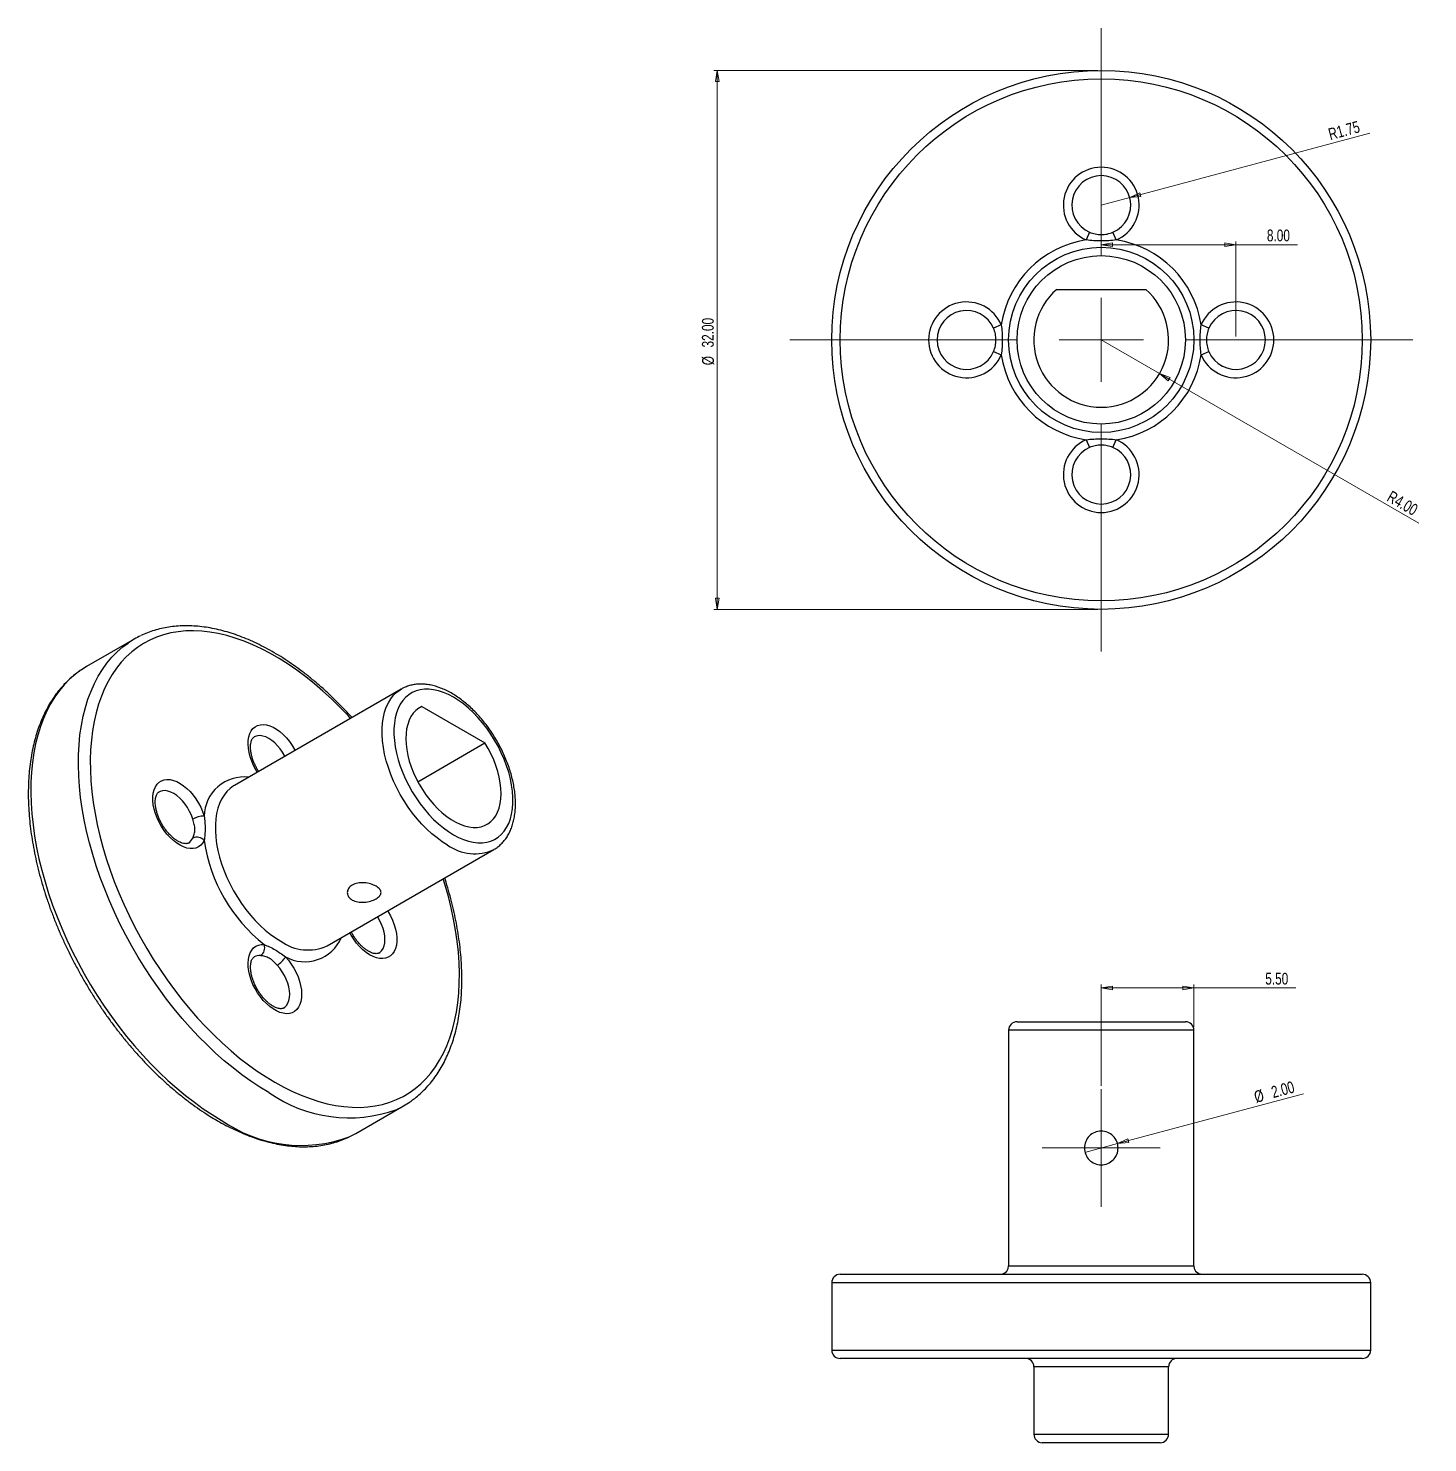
# Model space of a CAD drawing. Header units: millimetres. Extents: x 14 to 146, y 12 to 104.
# Drawn here: x 13.9 to 97.1, y 20.4 to 104.4 of the extents above; entities that cross this region are included whole.
import ezdxf

# ---------------------------------------------------------------- set-up
doc = ezdxf.new("R2010")
doc.units = ezdxf.units.MM
doc.header["$LTSCALE"] = 0.2
doc.styles.add('SLDTEXTSTYLE0', font='TXT', dxfattribs={"width": 0.75})
doc.dimstyles.new('SLDDIMSTYLE0', dxfattribs={"dimtxt": 0.7, "dimasz": 0.6604, "dimexe": 0, "dimexo": 0.0625, "dimgap": 0.175, "dimtad": 2, "dimrnd": 1e-09, "dimzin": 4, "dimdsep": 46, "dimtxsty": 'SLDTEXTSTYLE0', "dimblk1": 'CLOSED', "dimblk2": 'CLOSED', "dimsah": 1, "dimcen": 0.09, "dimadec": 0, "dimazin": 1, "dimtfac": 1, "dimtofl": 0, "dimtmove": 0, "dimatfit": 3, "dimldrblk": 'CLOSED', "dimfxl": 1, "dimfrac": 2, "dimtolj": 1, "dimtzin": 12, "dimarcsym": 0})
doc.dimstyles.new('SLDDIMSTYLE1', dxfattribs={"dimtxt": 0.7, "dimasz": 0.6604, "dimexe": 0, "dimexo": 0.0625, "dimgap": 0.175, "dimtad": 2, "dimrnd": 1e-09, "dimzin": 4, "dimdsep": 46, "dimtxsty": 'SLDTEXTSTYLE0', "dimblk1": 'CLOSED', "dimblk2": 'CLOSED', "dimsah": 1, "dimcen": 0, "dimadec": 0, "dimazin": 1, "dimtfac": 1, "dimtofl": 0, "dimtmove": 0, "dimatfit": 3, "dimldrblk": 'CLOSED', "dimfxl": 1, "dimfrac": 2, "dimtolj": 1, "dimtzin": 12, "dimarcsym": 0})
doc.dimstyles.new('SLDDIMSTYLE2', dxfattribs={"dimtxt": 0.7, "dimasz": 0.6604, "dimexe": 0, "dimexo": 0.0625, "dimgap": 0.175, "dimtad": 2, "dimrnd": 1e-09, "dimzin": 12, "dimdsep": 46, "dimtxsty": 'SLDTEXTSTYLE0', "dimblk1": 'CLOSED', "dimblk2": 'CLOSED', "dimsah": 1, "dimcen": 0, "dimadec": 0, "dimazin": 3, "dimtfac": 1, "dimtofl": 0, "dimtmove": 0, "dimatfit": 3, "dimldrblk": 'CLOSED', "dimfxl": 1, "dimfrac": 2, "dimtolj": 1, "dimtzin": 12, "dimarcsym": 0})
doc.dimstyles.new('SLDDIMSTYLE3', dxfattribs={"dimtxt": 0.7, "dimasz": 0.6604, "dimexe": 0, "dimexo": 0.0625, "dimgap": 0.175, "dimtad": 2, "dimrnd": 1e-09, "dimzin": 4, "dimdsep": 46, "dimtxsty": 'SLDTEXTSTYLE0', "dimblk1": 'NONE', "dimblk2": 'CLOSED', "dimsah": 1, "dimcen": 0, "dimadec": 0, "dimazin": 1, "dimtfac": 1, "dimtmove": 0, "dimatfit": 3, "dimldrblk": 'NONE', "dimfxl": 1, "dimfrac": 2, "dimtolj": 1, "dimtzin": 12, "dimarcsym": 0})

# ---------------------------------------------------------------- blocks, each defined once
blk = doc.blocks.new('_Closed')
at = {"color": 0, "linetype": 'ByBlock', "lineweight": -2}
for p, q in [((-1, 0.166667), (0, 0)), ((-1, 0.166667), (-1, -0.166667)), ((0, 0), (-1, -0.166667)), ((0, 0), (-1, 0))]:
    blk.add_line(p, q, dxfattribs=at)
blk = doc.blocks.new('_D')
at = {"color": 7, "linetype": 'Continuous', "lineweight": 0}
for p, q in [((77.466, 101.891), (54.666, 101.891)), ((54.866, 101.891), (54.866, 69.891)), ((77.466, 69.891), (54.666, 69.891))]:
    blk.add_line(p, q, dxfattribs=at)
at = {"color": 7, "linetype": 'Continuous', "lineweight": 18, "xscale": 0.6604, "yscale": 0.6604}
for p, rotation in [((54.866, 101.891, -7.5), 90), ((54.866, 69.891, -7.5), 270)]:
    blk.add_blockref('_Closed', p, dxfattribs=dict(at, rotation=rotation))
at = {"color": 7, "linetype": 'Continuous', "lineweight": 18, "char_height": 0.7, "attachment_point": 1, "rotation": 90, "style": 'SLDTEXTSTYLE0'}
for s, insert in [('32.00', (53.953, 85.44)), ('%%c', (53.964, 84.385))]:
    blk.add_mtext(s, dxfattribs=dict(at, insert=insert))
blk = doc.blocks.new('_D_1')
at = {"color": 7, "linetype": 'Continuous', "lineweight": 0}
for q in [(77.666, 85.891), (96.529, 75.001)]:
    blk.add_line((81.13, 83.891), q, dxfattribs=at)
at = {"color": 7, "linetype": 'Continuous', "lineweight": 18, "xscale": 0.6604, "yscale": 0.6604, "rotation": 150}
blk.add_blockref('_Closed', (81.13, 83.891, -7.5), dxfattribs=at)
at = {"color": 7, "linetype": 'Continuous', "lineweight": 18, "insert": (94.922, 76.971), "char_height": 0.7, "attachment_point": 1, "rotation": 330, "style": 'SLDTEXTSTYLE0'}
blk.add_mtext('R4.00', dxfattribs=at)
blk = doc.blocks.new('_D_2')
at = {"color": 7, "linetype": 'Continuous', "lineweight": 0}
for q in [(93.617, 98.166), (77.666, 93.891)]:
    blk.add_line((79.357, 94.344), q, dxfattribs=at)
at = {"color": 7, "linetype": 'Continuous', "lineweight": 18, "xscale": 0.6604, "yscale": 0.6604, "rotation": 195}
blk.add_blockref('_Closed', (79.357, 94.344, -7.5), dxfattribs=at)
at = {"color": 7, "linetype": 'Continuous', "lineweight": 18, "insert": (91.088, 98.422), "char_height": 0.7, "attachment_point": 1, "rotation": 15, "style": 'SLDTEXTSTYLE0'}
blk.add_mtext('R1.75', dxfattribs=at)
blk = doc.blocks.new('_D_3')
at = {"color": 7, "linetype": 'Continuous', "lineweight": 0}
for p, q in [((85.666, 86.091), (85.666, 91.74)), ((85.666, 91.54), (77.666, 91.54)), ((85.666, 91.54), (89.314, 91.54))]:
    blk.add_line(p, q, dxfattribs=at)
at = {"color": 7, "linetype": 'Continuous', "lineweight": 18, "xscale": 0.6604, "yscale": 0.6604, "rotation": 180}
blk.add_blockref('_Closed', (77.666, 91.54, -7.5), dxfattribs=at)
at = {"color": 7, "linetype": 'Continuous', "lineweight": 18, "xscale": 0.6604, "yscale": 0.6604}
blk.add_blockref('_Closed', (85.666, 91.54, -7.5), dxfattribs=at)
at = {"color": 7, "linetype": 'Continuous', "lineweight": 18, "insert": (87.504, 92.442), "char_height": 0.7, "attachment_point": 1, "style": 'SLDTEXTSTYLE0'}
blk.add_mtext('8.00', dxfattribs=at)
blk = doc.blocks.new('SW_CENTERMARKSYMBOL_0')
at = {"color": 0, "linetype": 'Continuous', "lineweight": 18}
for p, q in [((0, 5), (0, 18.5)), ((0, 0), (0, 2.5)), ((-5, 0), (-18.5, 0)), ((0, 0), (-2.5, 0)), ((0, 0), (0, -2.5)), ((0, 0), (2.5, 0)), ((5, 0), (18.5, 0)), ((0, -5), (0, -18.5))]:
    blk.add_line(p, q, dxfattribs=at)
blk = doc.blocks.new('_D_7')
at = {"color": 7, "linetype": 'Continuous', "lineweight": 0}
for q in [(89.682, 41.128), (76.7, 37.65)]:
    blk.add_line((78.632, 38.167), q, dxfattribs=at)
at = {"color": 7, "linetype": 'Continuous', "lineweight": 18, "xscale": 0.6604, "yscale": 0.6604, "rotation": 195}
blk.add_blockref('_Closed', (78.632, 38.167), dxfattribs=at)
at = {"color": 7, "linetype": 'Continuous', "lineweight": 18, "char_height": 0.7, "attachment_point": 1, "rotation": 15, "style": 'SLDTEXTSTYLE0'}
for s, insert in [('%%c', (86.68, 41.257)), ('2.00', (87.697, 41.541))]:
    blk.add_mtext(s, dxfattribs=dict(at, insert=insert))
blk = doc.blocks.new('_None')
blk = doc.blocks.new('_D_8')
at = {"color": 7, "linetype": 'Continuous', "lineweight": 0}
for p, q in [((77.666, 41.608), (77.666, 47.608)), ((83.166, 47.408), (77.666, 47.408)), ((83.166, 45.108), (83.166, 47.608)), ((83.166, 47.408), (89.217, 47.408))]:
    blk.add_line(p, q, dxfattribs=at)
at = {"color": 7, "linetype": 'Continuous', "lineweight": 18, "xscale": 0.6604, "yscale": 0.6604, "rotation": 180}
blk.add_blockref('_Closed', (77.666, 47.408), dxfattribs=at)
at = {"color": 7, "linetype": 'Continuous', "lineweight": 18, "xscale": 0.6604, "yscale": 0.6604}
blk.add_blockref('_Closed', (83.166, 47.408), dxfattribs=at)
at = {"color": 7, "linetype": 'Continuous', "lineweight": 18, "insert": (87.406, 48.311), "char_height": 0.7, "attachment_point": 1, "style": 'SLDTEXTSTYLE0'}
blk.add_mtext('5.50', dxfattribs=at)
blk = doc.blocks.new('SW_CENTERMARKSYMBOL_1')
at = {"color": 0, "linetype": 'Continuous', "lineweight": 18}
for p, q in [((0, 2.5), (0, 3.5)), ((0, 0), (0, 2.5)), ((-2.5, 0), (-3.5, 0)), ((0, 0), (-2.5, 0)), ((0, 0), (0, -2.5)), ((0, 0), (2.5, 0)), ((2.5, 0), (3.5, 0)), ((0, -2.5), (0, -3.5))]:
    blk.add_line(p, q, dxfattribs=at)

msp = doc.modelspace()

# ---------------------------------------------------------------- linework, layer by layer
at = {"color": 7, "linetype": 'Continuous', "lineweight": 25}
for p, q in [((76.974, 92.284), (76.776, 91.825)), ((78.557, 91.825), (78.359, 92.284)), ((75.021, 88.891), (80.312, 88.891)), ((71.733, 86.782), (71.274, 86.584)), ((84.059, 86.584), (83.6, 86.782)), ((71.274, 85.199), (71.733, 85.001)), ((83.6, 85.001), (84.059, 85.199)), ((76.776, 79.958), (76.974, 79.499)), ((78.359, 79.499), (78.557, 79.958)), ((20.239, 68.122), (17.411, 66.489)), ((36.096, 65.151), (26.196, 59.436)), ((36.096, 65.151), (36.113, 65.161)), ((37.328, 64.122), (37.078, 63.977)), ((37.328, 64.122), (41.07, 61.962)), ((37.077, 59.657), (41.07, 61.962)), ((31.696, 49.91), (41.595, 55.625)), ((72.666, 45.408), (77.666, 45.408)), ((77.666, 45.408), (82.666, 45.408)), ((72.166, 44.908), (72.166, 30.909)), ((77.666, 44.908), (72.166, 44.908)), ((83.166, 44.908), (77.666, 44.908)), ((83.166, 30.909), (83.166, 44.908)), ((33.41, 38.775), (36.238, 40.408)), ((62.166, 30.409), (77.666, 30.409)), ((71.784, 30.421), (71.787, 30.422)), ((72.166, 30.909), (77.666, 30.909)), ((77.666, 30.909), (83.166, 30.909)), ((77.666, 30.409), (93.166, 30.409)), ((83.548, 30.421), (83.546, 30.422)), ((83.563, 30.414), (83.548, 30.421)), ((83.599, 30.409), (83.598, 30.409)), ((61.666, 29.909), (61.666, 25.909)), ((77.666, 29.909), (61.666, 29.909)), ((93.666, 29.909), (77.666, 29.909)), ((93.666, 25.909), (93.666, 29.909)), ((61.666, 25.909), (77.666, 25.909)), ((77.666, 25.409), (62.166, 25.409)), ((77.666, 25.909), (93.666, 25.909)), ((93.166, 25.409), (77.666, 25.409)), ((73.666, 24.909), (73.666, 20.909)), ((77.666, 24.909), (73.666, 24.909)), ((81.666, 24.909), (77.666, 24.909)), ((81.666, 20.909), (81.666, 24.909)), ((73.666, 20.909), (81.666, 20.909)), ((81.166, 20.409), (74.166, 20.409))]:
    msp.add_line(p, q, dxfattribs=at)
at = {"color": 7, "linetype": 'Continuous', "lineweight": 25, "flags": 128}
for points in [[(33.089, 63.415), (32.938, 63.579), (32.45, 64.088), (31.954, 64.574), (31.45, 65.038), (30.94, 65.477), (30.424, 65.89), (29.903, 66.277), (29.38, 66.638), (28.855, 66.97), (28.33, 67.273), (27.804, 67.547), (27.281, 67.791), (26.761, 68.004), (26.245, 68.187), (25.734, 68.337), (25.23, 68.456), (24.734, 68.542), (24.247, 68.597), (23.769, 68.618), (23.303, 68.607), (22.849, 68.564), (22.408, 68.488), (21.981, 68.38), (21.57, 68.24), (21.174, 68.068), (20.796, 67.865), (20.436, 67.631), (20.094, 67.367), (19.772, 67.073), (19.47, 66.751), (19.189, 66.4), (18.93, 66.021), (18.693, 65.616), (18.479, 65.186), (18.288, 64.73), (18.121, 64.251), (17.978, 63.75), (17.859, 63.227), (17.765, 62.684), (17.696, 62.122), (17.652, 61.543), (17.633, 60.947), (17.639, 60.337), (17.671, 59.713), (17.727, 59.077), (17.809, 58.43), (17.915, 57.774), (18.046, 57.11), (18.202, 56.441), (18.381, 55.767), (18.583, 55.09), (18.809, 54.411), (19.057, 53.733), (19.327, 53.056), (19.618, 52.383), (19.931, 51.714), (20.262, 51.052), (20.614, 50.398), (20.983, 49.753), (21.37, 49.119), (21.773, 48.497), (22.193, 47.888), (22.627, 47.295), (23.074, 46.719), (23.535, 46.16), (24.007, 45.621), (24.489, 45.101), (24.981, 44.604), (25.482, 44.129), (25.989, 43.678), (26.502, 43.251), (27.021, 42.851), (27.543, 42.477), (28.067, 42.13), (28.592, 41.812), (28.592, 41.812)], [(28.239, 41.2), (27.704, 41.523), (27.171, 41.875), (26.641, 42.254), (26.114, 42.66), (25.591, 43.091), (25.075, 43.548), (24.565, 44.029), (24.064, 44.532), (23.572, 45.057), (23.091, 45.603), (22.621, 46.168), (22.163, 46.751), (21.719, 47.351), (21.29, 47.966), (20.876, 48.596), (20.478, 49.238), (20.098, 49.891), (19.736, 50.554), (19.393, 51.225), (19.07, 51.903), (18.767, 52.587), (18.486, 53.274), (18.226, 53.963), (17.988, 54.653), (17.774, 55.342), (17.582, 56.029), (17.415, 56.712), (17.271, 57.389), (17.152, 58.059), (17.058, 58.721), (16.989, 59.373), (16.945, 60.014), (16.926, 60.641), (16.932, 61.255), (16.964, 61.853), (17.02, 62.433), (17.102, 62.996), (17.209, 63.539), (17.34, 64.062), (17.495, 64.563), (17.675, 65.04), (17.878, 65.494), (18.104, 65.922), (18.353, 66.325), (18.624, 66.701), (18.916, 67.049), (19.229, 67.368), (19.562, 67.658), (19.872, 67.889)], [(17.411, 66.489), (17.087, 66.286), (17.037, 66.251)], [(17.037, 66.251), (16.734, 66.025), (16.401, 65.735), (16.088, 65.416), (15.795, 65.068), (15.525, 64.692), (15.276, 64.29), (15.05, 63.861), (14.847, 63.407), (14.667, 62.93), (14.511, 62.429), (14.38, 61.907), (14.274, 61.363), (14.192, 60.801), (14.135, 60.22), (14.104, 59.622), (14.097, 59.008), (14.116, 58.381), (14.16, 57.74), (14.23, 57.088), (14.324, 56.426), (14.443, 55.756), (14.586, 55.079), (14.754, 54.396), (14.945, 53.709), (15.16, 53.02), (15.397, 52.33), (15.657, 51.641), (15.939, 50.954), (16.242, 50.271), (16.565, 49.593), (16.908, 48.921), (17.27, 48.258), (17.65, 47.605), (18.047, 46.963), (18.461, 46.334), (18.891, 45.718), (19.335, 45.118), (19.792, 44.535), (20.262, 43.97), (20.744, 43.425), (21.236, 42.899), (21.737, 42.396), (22.246, 41.915), (22.763, 41.458), (23.285, 41.027), (23.812, 40.621), (24.343, 40.242), (24.876, 39.89), (25.41, 39.567)], [(38.845, 55.897), (38.532, 56.092), (38.222, 56.315), (37.915, 56.565), (37.614, 56.839), (37.321, 57.136), (37.038, 57.455), (36.767, 57.792), (36.509, 58.146), (36.266, 58.515), (36.041, 58.896), (35.833, 59.287), (35.645, 59.684), (35.477, 60.087), (35.332, 60.491), (35.209, 60.895), (35.11, 61.295), (35.035, 61.689), (34.985, 62.075), (34.959, 62.45), (34.959, 62.812), (34.985, 63.158), (35.035, 63.486), (35.11, 63.794), (35.209, 64.08), (35.332, 64.341), (35.477, 64.578), (35.645, 64.787), (35.833, 64.967), (36.041, 65.118), (36.096, 65.151)], [(39.199, 56.509), (39.499, 56.351), (39.796, 56.223), (40.09, 56.127), (40.377, 56.062), (40.655, 56.031), (40.923, 56.032), (41.179, 56.066), (41.42, 56.133), (41.645, 56.232), (41.853, 56.362), (42.041, 56.523), (42.21, 56.713), (42.356, 56.931), (42.48, 57.176), (42.579, 57.445), (42.655, 57.737), (42.706, 58.049), (42.731, 58.379), (42.731, 58.726), (42.706, 59.086), (42.655, 59.457), (42.579, 59.836), (42.48, 60.22), (42.356, 60.607), (42.21, 60.995), (42.041, 61.379), (41.853, 61.757), (41.645, 62.127), (41.42, 62.486), (41.179, 62.832), (40.923, 63.161), (40.655, 63.471), (40.377, 63.761), (40.09, 64.029), (39.796, 64.271), (39.499, 64.487), (39.199, 64.675), (38.899, 64.833), (38.601, 64.961), (38.308, 65.057), (38.021, 65.121), (37.743, 65.153), (37.475, 65.152), (37.219, 65.117), (36.978, 65.051), (36.753, 64.952), (36.545, 64.821), (36.356, 64.661), (36.188, 64.47), (36.042, 64.252), (35.918, 64.008), (35.818, 63.739), (35.743, 63.447), (35.692, 63.135), (35.667, 62.804), (35.667, 62.458), (35.692, 62.098), (35.743, 61.727), (35.818, 61.348), (35.918, 60.963), (36.042, 60.576), (36.188, 60.189), (36.356, 59.805), (36.545, 59.427), (36.753, 59.057), (36.978, 58.698), (37.219, 58.352), (37.475, 58.023), (37.743, 57.712), (38.021, 57.422), (38.308, 57.155), (38.601, 56.913), (38.899, 56.697), (39.199, 56.509)], [(37.328, 64.122), (37.136, 64.017), (36.962, 63.882), (36.808, 63.717), (36.675, 63.524), (36.566, 63.305), (36.48, 63.061), (36.418, 62.795), (36.382, 62.509), (36.371, 62.206), (36.385, 61.889), (36.424, 61.56), (36.489, 61.222), (36.578, 60.878), (36.69, 60.532), (36.825, 60.187), (36.981, 59.845), (37.158, 59.51), (37.352, 59.184), (37.563, 58.871), (37.789, 58.574), (38.028, 58.295), (38.277, 58.036), (38.534, 57.801), (38.798, 57.59), (39.065, 57.407), (39.333, 57.252), (39.6, 57.127), (39.863, 57.034), (40.121, 56.972), (40.37, 56.943), (40.609, 56.947), (40.834, 56.983), (41.046, 57.052), (41.24, 57.153), (41.417, 57.284), (41.573, 57.446), (41.708, 57.635), (41.82, 57.852), (41.909, 58.093), (41.974, 58.356), (42.013, 58.64), (42.027, 58.941), (42.016, 59.257), (41.98, 59.584), (41.918, 59.921), (41.832, 60.264), (41.722, 60.61), (41.59, 60.956), (41.436, 61.299), (41.262, 61.635), (41.07, 61.962)], [(27.549, 60.217), (27.464, 60.357), (27.331, 60.61), (27.218, 60.869), (27.127, 61.13), (27.061, 61.389), (27.018, 61.642), (27.002, 61.884), (27.011, 62.112), (27.045, 62.322), (27.105, 62.511), (27.188, 62.676), (27.294, 62.813), (27.422, 62.921), (27.568, 62.998), (27.731, 63.043), (27.907, 63.055), (28.095, 63.033), (28.291, 62.979), (28.491, 62.893), (28.693, 62.776), (28.894, 62.631), (29.09, 62.459), (29.277, 62.264), (29.454, 62.048), (29.617, 61.815), (29.763, 61.57), (29.793, 61.513)], [(29.189, 61.164), (29.179, 61.182), (29.054, 61.401), (28.913, 61.607), (28.757, 61.796), (28.59, 61.964), (28.416, 62.109), (28.239, 62.226), (28.061, 62.314), (27.887, 62.37), (27.721, 62.394), (27.565, 62.385), (27.423, 62.343), (27.366, 62.314)], [(24.397, 56.164), (24.305, 56.009), (24.191, 55.881), (24.057, 55.784), (23.905, 55.718), (23.737, 55.685), (23.556, 55.685), (23.365, 55.717), (23.168, 55.783), (22.966, 55.88), (22.764, 56.007), (22.565, 56.162), (22.371, 56.342), (22.187, 56.545), (22.015, 56.767), (21.858, 57.005), (21.718, 57.254), (21.598, 57.511), (21.5, 57.772), (21.424, 58.032), (21.373, 58.288), (21.348, 58.534), (21.348, 58.768), (21.373, 58.985), (21.424, 59.181), (21.5, 59.355), (21.598, 59.502), (21.718, 59.62), (21.858, 59.708), (22.015, 59.764), (22.187, 59.788), (22.371, 59.778), (22.565, 59.735), (22.764, 59.66), (22.966, 59.554), (23.168, 59.418), (23.365, 59.255), (23.556, 59.068), (23.737, 58.859), (23.905, 58.632), (24.057, 58.39), (24.191, 58.138), (24.305, 57.879), (24.397, 57.618)], [(23.718, 57.44), (23.636, 57.669), (23.533, 57.896), (23.409, 58.116), (23.269, 58.323), (23.114, 58.513), (22.948, 58.684), (22.775, 58.831), (22.597, 58.95), (22.42, 59.041), (22.245, 59.1), (22.078, 59.126), (21.921, 59.12), (21.778, 59.081), (21.704, 59.044)], [(26.196, 59.436), (26.141, 59.403), (25.933, 59.252), (25.745, 59.072), (25.578, 58.863), (25.432, 58.627), (25.31, 58.365), (25.21, 58.079), (25.135, 57.771), (25.085, 57.443), (25.06, 57.097), (25.06, 56.735), (25.085, 56.36), (25.135, 55.974), (25.21, 55.58), (25.31, 55.18), (25.432, 54.776), (25.578, 54.372), (25.745, 53.969), (25.933, 53.572), (26.141, 53.181), (26.367, 52.8), (26.61, 52.431), (26.867, 52.077), (27.139, 51.74), (27.421, 51.421), (27.714, 51.124), (28.015, 50.85), (28.322, 50.6), (28.633, 50.377), (28.946, 50.182)], [(28.592, 41.812), (29.118, 41.524), (29.642, 41.265), (30.164, 41.036), (30.682, 40.838), (31.196, 40.672), (31.703, 40.537), (32.203, 40.435), (32.695, 40.364), (33.178, 40.326), (33.65, 40.321), (34.11, 40.348), (34.558, 40.408), (34.992, 40.5), (35.411, 40.624), (35.815, 40.78), (36.202, 40.967), (36.571, 41.186), (36.922, 41.435), (37.254, 41.714), (37.566, 42.022), (37.858, 42.359), (38.128, 42.724), (38.376, 43.116), (38.601, 43.534), (38.804, 43.977), (38.983, 44.444), (39.138, 44.934), (39.269, 45.447), (39.376, 45.98), (39.457, 46.532), (39.514, 47.103), (39.545, 47.691), (39.552, 48.294), (39.533, 48.911), (39.489, 49.542), (39.42, 50.183), (39.326, 50.835), (39.207, 51.495), (39.064, 52.161), (38.896, 52.833), (38.706, 53.509), (38.588, 53.889)], [(35.293, 51.987), (35.327, 51.933), (35.466, 51.684), (35.587, 51.426), (35.685, 51.165), (35.76, 50.905), (35.811, 50.65), (35.837, 50.403), (35.837, 50.17), (35.811, 49.953), (35.76, 49.756), (35.685, 49.583), (35.587, 49.436), (35.466, 49.317), (35.327, 49.229), (35.169, 49.173), (34.997, 49.15), (34.813, 49.16), (34.62, 49.203), (34.421, 49.278), (34.219, 49.384), (34.017, 49.52), (33.819, 49.683), (33.628, 49.87), (33.448, 50.079), (33.28, 50.306), (33.128, 50.548), (33.049, 50.691)], [(34.773, 49.485), (34.826, 49.52), (34.934, 49.622), (35.019, 49.752), (35.082, 49.908), (35.12, 50.087), (35.133, 50.285), (35.12, 50.497), (35.082, 50.72), (35.019, 50.948), (34.934, 51.178), (34.826, 51.404), (34.7, 51.621), (34.689, 51.638)], [(29.222, 49.26), (29.402, 49.051), (29.569, 48.823), (29.721, 48.58), (29.854, 48.328), (29.967, 48.069), (30.057, 47.808), (30.124, 47.549), (30.166, 47.296), (30.183, 47.054), (30.174, 46.825), (30.14, 46.615), (30.08, 46.426), (29.996, 46.262), (29.89, 46.125), (29.763, 46.017), (29.617, 45.939), (29.454, 45.895), (29.277, 45.883), (29.09, 45.904), (28.894, 45.958), (28.693, 46.045), (28.491, 46.161), (28.291, 46.307), (28.095, 46.479), (27.907, 46.674), (27.731, 46.89), (27.568, 47.122), (27.422, 47.368), (27.294, 47.623), (27.188, 47.883), (27.105, 48.144), (27.045, 48.402), (27.011, 48.652), (27.002, 48.89), (27.018, 49.113), (27.061, 49.317), (27.127, 49.499), (27.218, 49.656), (27.331, 49.784), (27.464, 49.883), (27.615, 49.951), (27.783, 49.985), (27.963, 49.987)], [(29.111, 46.215), (29.179, 46.261), (29.285, 46.365), (29.369, 46.498), (29.43, 46.656), (29.466, 46.837), (29.476, 47.036), (29.461, 47.249), (29.421, 47.473), (29.356, 47.702), (29.268, 47.931), (29.159, 48.156), (29.031, 48.373), (28.886, 48.576), (28.728, 48.762)], [(33.011, 38.567), (33.171, 38.645), (33.41, 38.775)]]:
    msp.add_lwpolyline(points, dxfattribs=at)
at = {"color": 7, "linetype": 'Continuous', "lineweight": 25}
for radius in [16, 15.5, 5.5, 5]:
    msp.add_circle((77.666, 85.891), radius, dxfattribs=at)
for centre, radius, start, end in [((77.666, 93.891), 2.25, 293.30632, 246.69368), ((77.666, 93.891), 1.75, 293.30632, 246.69368), ((77.666, 85.891), 6, 98.53233, 171.46767), ((77.666, 85.891), 6, 8.53233, 81.46767), ((77.666, 85.891), 4, 131.40962, 48.59038), ((69.666, 85.891), 2.25, 23.30632, 336.69368), ((69.666, 85.891), 1.75, 23.30632, 336.69368), ((85.666, 85.891), 2.25, 203.30632, 156.69368), ((85.666, 85.891), 1.75, 203.30632, 156.69368), ((77.666, 85.891), 6, 188.53233, 261.46767), ((77.666, 85.891), 6, 278.53233, 351.46767), ((77.666, 77.891), 2.25, 113.30632, 66.69368), ((77.666, 77.891), 1.75, 113.30632, 66.69368), ((22.91, 63.495), 5.342, 115.39955, 124.65666), ((26.762, 57.576), 2.365, 83.20008, 178.97813), ((24.392, 56.255), 1.363, 89.81375, 119.62536), ((23.124, 56.574), 0.651, 300.83839, 335.95192), ((23.96, 55.78), 0.582, 41.34936, 114.53613), ((33.904, 57.535), 9.606, 188.20679, 231.79321), ((40.456, 58.141), 2.762, 234.33333, 294.349), ((30.367, 51.33), 2.365, 241.02969, 336.79708), ((27.412, 49.801), 0.582, 305.45941, 18.65285), ((30.556, 52.426), 2.762, 234.33265, 294.35689), ((27.682, 48.68), 0.651, 84.05771, 119.10764), ((28.039, 49.938), 1.363, 300.36976, 330.19303), ((72.666, 44.908), 0.5, 90, 180), ((82.666, 44.908), 0.5, 0, 90), ((32.999, 47.987), 8.29, 234.95104, 289.95745), ((33.567, 45.034), 5.342, 295.0452, 304.94009), ((30.169, 46.349), 8.285, 234.94219, 290.05685), ((62.166, 29.909), 0.5, 90, 180), ((71.666, 30.909), 0.5, 283.64258, 0), ((83.666, 30.909), 0.5, 180, 256.36512), ((93.166, 29.909), 0.5, 0, 90), ((62.166, 25.909), 0.5, 180, 270), ((73.166, 24.909), 0.5, 0, 90), ((82.166, 24.909), 0.5, 90, 180), ((93.166, 25.909), 0.5, 270, 0), ((74.166, 20.909), 0.5, 180, 270), ((81.166, 20.909), 0.5, 270, 0)]:
    msp.add_arc(centre, radius, start, end, dxfattribs=at)
for points, knots in [([(78.557, 91.825), (78.409, 91.803), (78.261, 91.789), (77.964, 91.771), (77.815, 91.766), (77.518, 91.766), (77.368, 91.771), (77.072, 91.789), (76.924, 91.802), (76.776, 91.825)], [0, 0, 0, 0, 0.25, 0.25, 0.5, 0.5, 0.75, 0.75, 1, 1, 1, 1]), ([(76.974, 92.284), (77.084, 92.237), (77.197, 92.202), (77.428, 92.154), (77.548, 92.141), (77.785, 92.142), (77.902, 92.153), (78.134, 92.201), (78.249, 92.237), (78.359, 92.284)], [0, 0, 0, 0, 0.25, 0.25, 0.5, 0.5, 0.75, 0.75, 1, 1, 1, 1]), ([(71.274, 85.199), (71.321, 85.309), (71.356, 85.422), (71.404, 85.653), (71.416, 85.773), (71.416, 86.01), (71.404, 86.127), (71.357, 86.36), (71.321, 86.474), (71.274, 86.584)], [0, 0, 0, 0, 0.25, 0.25, 0.5, 0.5, 0.75, 0.75, 1, 1, 1, 1]), ([(71.733, 86.782), (71.755, 86.634), (71.769, 86.486), (71.787, 86.189), (71.791, 86.04), (71.791, 85.743), (71.787, 85.594), (71.769, 85.297), (71.755, 85.149), (71.733, 85.001)], [0, 0, 0, 0, 0.25, 0.25, 0.5, 0.5, 0.75, 0.75, 1, 1, 1, 1]), ([(83.6, 85.001), (83.577, 85.149), (83.563, 85.297), (83.545, 85.594), (83.541, 85.743), (83.541, 86.04), (83.545, 86.189), (83.563, 86.486), (83.577, 86.634), (83.6, 86.782)], [0, 0, 0, 0, 0.25, 0.25, 0.5, 0.5, 0.75, 0.75, 1, 1, 1, 1]), ([(84.059, 86.584), (84.012, 86.474), (83.976, 86.361), (83.929, 86.13), (83.916, 86.01), (83.916, 85.773), (83.928, 85.656), (83.976, 85.423), (84.012, 85.309), (84.059, 85.199)], [0, 0, 0, 0, 0.25, 0.25, 0.5, 0.5, 0.75, 0.75, 1, 1, 1, 1]), ([(76.776, 79.958), (76.923, 79.98), (77.072, 79.994), (77.369, 80.012), (77.518, 80.016), (77.815, 80.016), (77.964, 80.012), (78.261, 79.994), (78.409, 79.981), (78.557, 79.958)], [0, 0, 0, 0, 0.25, 0.25, 0.5, 0.5, 0.75, 0.75, 1, 1, 1, 1]), ([(78.359, 79.499), (78.249, 79.546), (78.136, 79.581), (77.905, 79.629), (77.785, 79.642), (77.548, 79.641), (77.431, 79.63), (77.198, 79.582), (77.084, 79.546), (76.974, 79.499)], [0, 0, 0, 0, 0.25, 0.25, 0.5, 0.5, 0.75, 0.75, 1, 1, 1, 1]), ([(33.177, 63.466), (33.043, 63.614), (32.754, 63.93), (32.3, 64.392), (31.82, 64.856), (31.331, 65.298), (30.837, 65.718), (30.337, 66.116), (29.832, 66.491), (29.324, 66.841), (28.814, 67.166), (28.301, 67.465), (27.788, 67.738), (27.276, 67.984), (26.764, 68.202), (26.255, 68.392), (25.75, 68.554), (25.249, 68.686), (24.753, 68.789), (24.265, 68.863), (23.784, 68.906), (23.312, 68.92), (22.85, 68.903), (22.399, 68.857), (21.961, 68.78), (21.535, 68.676), (21.125, 68.54), (20.828, 68.424), (20.672, 68.345), (20.644, 68.331)], [0, 0, 0, 0, 0.033657, 0.072108, 0.110572, 0.14905, 0.187542, 0.22605, 0.264573, 0.303112, 0.341666, 0.380232, 0.418809, 0.457392, 0.495974, 0.534546, 0.573098, 0.611616, 0.650086, 0.68849, 0.726809, 0.765026, 0.803123, 0.841087, 0.878912, 0.916598, 0.954154, 0.991601, 1, 1, 1, 1]), ([(17.015, 66.233), (16.946, 66.185), (16.759, 66.057), (16.474, 65.819), (16.161, 65.521), (15.866, 65.198), (15.591, 64.849), (15.335, 64.475), (15.099, 64.078), (14.884, 63.658), (14.69, 63.215), (14.518, 62.75), (14.368, 62.265), (14.24, 61.761), (14.136, 61.238), (14.054, 60.699), (13.995, 60.143), (13.959, 59.572), (13.946, 58.987), (13.957, 58.391), (13.99, 57.783), (14.047, 57.165), (14.126, 56.538), (14.228, 55.904), (14.352, 55.263), (14.498, 54.618), (14.666, 53.969), (14.854, 53.317), (15.064, 52.664), (15.295, 52.011), (15.545, 51.359), (15.814, 50.71), (16.103, 50.065), (16.41, 49.425), (16.734, 48.792), (17.076, 48.165), (17.434, 47.548), (17.808, 46.941), (18.197, 46.345), (18.6, 45.761), (19.016, 45.191), (19.446, 44.635), (19.887, 44.095), (20.338, 43.572), (20.801, 43.067), (21.272, 42.581), (21.751, 42.114), (22.239, 41.669), (22.732, 41.245), (23.231, 40.843), (23.735, 40.465), (24.243, 40.111), (24.718, 39.803), (25.025, 39.623), (25.16, 39.543)], [0, 0, 0, 0, 0.011323, 0.030276, 0.049255, 0.068278, 0.087356, 0.106499, 0.12571, 0.144989, 0.164331, 0.18373, 0.203177, 0.222665, 0.242183, 0.261724, 0.28128, 0.300847, 0.320418, 0.33999, 0.359559, 0.379124, 0.398684, 0.418237, 0.437784, 0.457324, 0.476858, 0.496385, 0.515907, 0.535424, 0.554936, 0.574445, 0.59395, 0.613453, 0.632953, 0.652453, 0.671952, 0.691452, 0.710952, 0.730454, 0.749958, 0.769465, 0.788976, 0.808491, 0.828011, 0.847537, 0.86707, 0.886609, 0.906156, 0.92571, 0.945273, 0.964843, 0.984421, 1, 1, 1, 1]), ([(41.594, 55.626), (41.604, 55.631), (41.692, 55.676), (41.843, 55.787), (42.044, 55.96), (42.223, 56.16), (42.383, 56.383), (42.523, 56.629), (42.641, 56.897), (42.736, 57.187), (42.809, 57.496), (42.857, 57.823), (42.882, 58.165), (42.882, 58.52), (42.858, 58.885), (42.811, 59.259), (42.74, 59.638), (42.647, 60.021), (42.533, 60.406), (42.397, 60.79), (42.241, 61.172), (42.066, 61.549), (41.873, 61.92), (41.663, 62.282), (41.437, 62.633), (41.196, 62.972), (40.942, 63.296), (40.676, 63.603), (40.4, 63.893), (40.113, 64.163), (39.819, 64.412), (39.518, 64.637), (39.212, 64.839), (38.903, 65.014), (38.591, 65.162), (38.279, 65.281), (37.969, 65.371), (37.663, 65.429), (37.363, 65.456), (37.073, 65.451), (36.793, 65.414), (36.528, 65.347), (36.302, 65.263), (36.171, 65.189), (36.118, 65.16)], [0, 0, 0, 0, 0.002996, 0.025991, 0.048968, 0.072046, 0.095339, 0.11893, 0.142856, 0.167108, 0.191641, 0.216385, 0.241266, 0.266219, 0.291194, 0.316153, 0.341081, 0.365974, 0.39083, 0.415653, 0.440449, 0.465225, 0.489988, 0.514747, 0.539509, 0.564281, 0.58907, 0.613885, 0.638734, 0.663625, 0.688564, 0.713555, 0.7386, 0.763692, 0.788817, 0.813934, 0.838986, 0.863901, 0.888594, 0.912982, 0.937011, 0.960671, 0.984006, 1, 1, 1, 1]), ([(27.629, 60.263), (27.627, 60.267), (27.58, 60.335), (27.5, 60.478), (27.393, 60.69), (27.305, 60.905), (27.235, 61.118), (27.186, 61.325), (27.156, 61.521), (27.145, 61.701), (27.152, 61.861), (27.174, 61.999), (27.208, 62.112), (27.25, 62.198), (27.297, 62.26), (27.333, 62.296), (27.359, 62.308), (27.366, 62.311)], [0, 0, 0, 0, 0.003891, 0.078954, 0.154052, 0.228971, 0.303537, 0.37759, 0.450985, 0.523624, 0.595503, 0.666808, 0.738043, 0.809987, 0.884583, 0.965849, 1, 1, 1, 1]), ([(23.456, 56.017), (23.442, 56.009), (23.411, 55.991), (23.347, 55.977), (23.262, 55.975), (23.159, 55.989), (23.036, 56.026), (22.898, 56.087), (22.751, 56.172), (22.6, 56.282), (22.446, 56.415), (22.294, 56.569), (22.148, 56.743), (22.011, 56.932), (21.885, 57.134), (21.773, 57.345), (21.678, 57.559), (21.602, 57.774), (21.545, 57.983), (21.508, 58.184), (21.49, 58.37), (21.491, 58.538), (21.508, 58.685), (21.538, 58.807), (21.578, 58.903), (21.623, 58.973), (21.665, 59.019), (21.694, 59.036), (21.707, 59.044)], [0, 0, 0, 0, 0.035834, 0.077948, 0.116251, 0.152748, 0.191515, 0.229599, 0.267629, 0.305855, 0.344411, 0.383309, 0.422502, 0.461917, 0.501472, 0.541078, 0.580632, 0.620033, 0.659193, 0.698033, 0.736489, 0.774537, 0.81223, 0.849771, 0.88749, 0.926144, 0.967344, 1, 1, 1, 1]), ([(23.718, 56.309), (23.752, 56.38), (23.784, 56.461), (23.829, 56.637), (23.842, 56.732), (23.842, 56.926), (23.829, 57.024), (23.784, 57.226), (23.752, 57.331), (23.718, 57.44)], [0, 0, 0, 0, 0.25, 0.25, 0.5, 0.5, 0.75, 0.75, 1, 1, 1, 1]), ([(24.397, 57.618), (24.413, 57.488), (24.426, 57.364), (24.444, 57.117), (24.449, 56.995), (24.449, 56.752), (24.444, 56.631), (24.426, 56.393), (24.413, 56.275), (24.397, 56.164)], [0, 0, 0, 0, 0.25, 0.25, 0.5, 0.5, 0.75, 0.75, 1, 1, 1, 1]), ([(36.649, 40.673), (36.732, 40.731), (36.931, 40.872), (37.227, 41.124), (37.537, 41.426), (37.829, 41.754), (38.101, 42.107), (38.354, 42.484), (38.586, 42.885), (38.798, 43.309), (38.988, 43.755), (39.157, 44.223), (39.303, 44.711), (39.427, 45.219), (39.528, 45.744), (39.607, 46.287), (39.662, 46.845), (39.694, 47.418), (39.703, 48.005), (39.688, 48.603), (39.651, 49.213), (39.591, 49.833), (39.508, 50.461), (39.403, 51.096), (39.275, 51.737), (39.126, 52.384), (38.954, 53.033), (38.804, 53.552), (38.704, 53.855), (38.676, 53.939)], [0, 0, 0, 0, 0.026851, 0.064288, 0.101784, 0.139369, 0.177068, 0.214896, 0.252859, 0.290954, 0.329173, 0.367502, 0.405924, 0.444421, 0.482977, 0.521575, 0.560202, 0.598847, 0.6375, 0.676154, 0.714801, 0.75344, 0.792067, 0.830682, 0.869284, 0.907873, 0.946449, 0.985014, 1, 1, 1, 1]), ([(34.603, 52.706), (34.509, 52.652), (34.399, 52.606), (34.157, 52.534), (34.026, 52.509), (33.765, 52.49), (33.634, 52.495), (33.393, 52.539), (33.281, 52.578), (33.096, 52.684), (33.022, 52.752), (32.922, 52.906), (32.896, 52.991), (32.896, 53.162), (32.921, 53.247), (33.022, 53.401), (33.096, 53.469), (33.281, 53.576), (33.392, 53.615), (33.633, 53.658), (33.764, 53.664), (34.025, 53.644), (34.156, 53.62), (34.398, 53.548), (34.509, 53.502), (34.696, 53.394), (34.769, 53.334), (34.87, 53.208), (34.896, 53.142), (34.896, 53.012), (34.87, 52.946), (34.77, 52.821), (34.696, 52.76), (34.603, 52.706)], [0, 0, 0, 0, 0.0625, 0.0625, 0.125, 0.125, 0.1875, 0.1875, 0.25, 0.25, 0.3125, 0.3125, 0.375, 0.375, 0.4375, 0.4375, 0.5, 0.5, 0.5625, 0.5625, 0.625, 0.625, 0.6875, 0.6875, 0.75, 0.75, 0.8125, 0.8125, 0.875, 0.875, 0.9375, 0.9375, 1, 1, 1, 1]), ([(34.771, 49.486), (34.765, 49.482), (34.742, 49.466), (34.694, 49.452), (34.615, 49.442), (34.518, 49.45), (34.401, 49.477), (34.267, 49.529), (34.123, 49.605), (33.973, 49.705), (33.82, 49.829), (33.667, 49.975), (33.518, 50.142), (33.376, 50.325), (33.247, 50.523), (33.164, 50.662), (33.13, 50.735), (33.129, 50.737)], [0, 0, 0, 0, 0.02774, 0.115619, 0.190794, 0.261145, 0.335943, 0.408491, 0.480607, 0.55291, 0.625778, 0.699304, 0.773432, 0.84804, 0.922975, 0.998072, 1, 1, 1, 1]), ([(27.963, 49.987), (28.067, 49.946), (28.176, 49.898), (28.391, 49.795), (28.498, 49.739), (28.709, 49.617), (28.812, 49.552), (29.017, 49.413), (29.118, 49.339), (29.222, 49.26)], [0, 0, 0, 0, 0.25, 0.25, 0.5, 0.5, 0.75, 0.75, 1, 1, 1, 1]), ([(29.111, 46.218), (29.098, 46.21), (29.068, 46.193), (29.007, 46.18), (28.922, 46.177), (28.819, 46.191), (28.697, 46.226), (28.559, 46.287), (28.413, 46.371), (28.261, 46.48), (28.108, 46.612), (27.956, 46.766), (27.809, 46.939), (27.671, 47.128), (27.545, 47.33), (27.433, 47.54), (27.338, 47.755), (27.261, 47.969), (27.203, 48.179), (27.165, 48.38), (27.147, 48.566), (27.147, 48.735), (27.164, 48.882), (27.194, 49.005), (27.233, 49.102), (27.278, 49.174), (27.321, 49.221), (27.351, 49.239), (27.365, 49.247)], [0, 0, 0, 0, 0.033195, 0.0755, 0.113885, 0.150413, 0.189213, 0.227298, 0.265319, 0.303528, 0.342065, 0.380945, 0.420122, 0.459524, 0.499067, 0.538665, 0.578215, 0.617613, 0.656774, 0.695616, 0.734077, 0.772129, 0.809823, 0.847356, 0.885054, 0.923653, 0.964729, 1, 1, 1, 1]), ([(28.728, 48.762), (28.65, 48.846), (28.577, 48.925), (28.425, 49.064), (28.345, 49.126), (28.177, 49.223), (28.09, 49.258), (27.915, 49.308), (27.827, 49.321), (27.749, 49.327)], [0, 0, 0, 0, 0.25, 0.25, 0.5, 0.5, 0.75, 0.75, 1, 1, 1, 1]), ([(25.16, 39.543), (25.251, 39.491), (25.512, 39.343), (25.944, 39.117), (26.456, 38.875), (26.967, 38.662), (27.476, 38.476), (27.981, 38.319), (28.481, 38.192), (28.975, 38.093), (29.463, 38.025), (29.942, 37.986), (30.413, 37.978), (30.873, 37.999), (31.322, 38.05), (31.758, 38.131), (32.182, 38.241), (32.589, 38.382), (32.857, 38.487), (32.984, 38.553), (32.986, 38.554)], [0, 0, 0, 0, 0.032213, 0.093261, 0.154325, 0.215385, 0.276428, 0.337434, 0.398385, 0.459254, 0.520015, 0.580637, 0.641092, 0.701353, 0.761402, 0.82123, 0.880839, 0.940247, 0.999488, 1, 1, 1, 1]), ([(78.666, 37.908), (78.666, 37.776), (78.64, 37.646), (78.54, 37.404), (78.465, 37.293), (78.281, 37.109), (78.17, 37.035), (77.929, 36.935), (77.798, 36.909), (77.536, 36.908), (77.405, 36.934), (77.163, 37.035), (77.052, 37.108), (76.866, 37.294), (76.793, 37.404), (76.693, 37.646), (76.666, 37.777), (76.666, 38.039), (76.693, 38.171), (76.792, 38.411), (76.866, 38.523), (77.051, 38.707), (77.161, 38.781), (77.403, 38.882), (77.533, 38.908), (77.798, 38.909), (77.928, 38.882), (78.17, 38.782), (78.281, 38.708), (78.465, 38.524), (78.54, 38.413), (78.64, 38.172), (78.666, 38.041), (78.666, 37.908)], [0, 0, 0, 0, 0.0625, 0.0625, 0.125, 0.125, 0.1875, 0.1875, 0.25, 0.25, 0.3125, 0.3125, 0.375, 0.375, 0.4375, 0.4375, 0.5, 0.5, 0.5625, 0.5625, 0.625, 0.625, 0.6875, 0.6875, 0.75, 0.75, 0.8125, 0.8125, 0.875, 0.875, 0.9375, 0.9375, 1, 1, 1, 1]), ([(76.837, 30.41), (76.923, 30.411), (77.259, 30.417), (77.717, 30.43), (78.191, 30.415), (78.413, 30.411), (78.518, 30.409)], [0, 0, 0, 0, 0.155438, 0.602269, 0.812294, 1, 1, 1, 1])]:
    msp.add_open_spline(points, degree=3, knots=knots, dxfattribs=at)

# ---------------------------------------------------------------- block references
at = {"color": 7, "linetype": 'Continuous', "lineweight": 18}
for name, p in [('SW_CENTERMARKSYMBOL_0', (77.666, 85.891)), ('SW_CENTERMARKSYMBOL_1', (77.666, 37.908))]:
    msp.add_blockref(name, p, dxfattribs=at)

# ---------------------------------------------------------------- dimensions: what is measured, and where the dimension line sits
for base, p1, p2, picture, middle in [((77.666, 91.54), (85.666, 85.891), (77.666, 104.391), '_D_3', (88.409, 91.54)), ((77.666, 47.408), (83.166, 44.908), (77.666, 41.408), '_D_8', (88.312, 47.408))]:
    dim = msp.add_linear_dim(base=base, p1=p1, p2=p2, dimstyle='SLDDIMSTYLE0', dxfattribs=at)
    dim.commit()
    dim.dimension.update_dxf_attribs({"geometry": picture, "text_midpoint": middle, "dimtype": 160})
dim = msp.add_linear_dim(base=(54.866, 69.891), p1=(77.666, 101.891), p2=(77.666, 69.891), angle=90, text='%%c<>', dimstyle='SLDDIMSTYLE0', dxfattribs=at)
dim.commit()
dim.dimension.update_dxf_attribs({"geometry": '_D', "text_midpoint": (54.866, 86.076), "dimtype": 160})
for center, mpoint, dimstyle, picture, middle in [((77.666, 93.891), (79.357, 94.344), 'SLDDIMSTYLE2', '_D_2', (92.479, 97.861)), ((77.666, 85.891), (81.13, 83.891), 'SLDDIMSTYLE1', '_D_1', (95.506, 75.592))]:
    dim = msp.add_radius_dim(center=center, mpoint=mpoint, dimstyle=dimstyle, dxfattribs=at)
    dim.commit()
    dim.dimension.update_dxf_attribs({"geometry": picture, "text_midpoint": middle, "dimtype": 164})
dim = msp.add_diameter_dim_2p(p1=(76.7, 37.65), p2=(78.632, 38.167), dimstyle='SLDDIMSTYLE3', dxfattribs=at)
dim.commit()
dim.dimension.update_dxf_attribs({"geometry": '_D_7', "text_midpoint": (88.312, 40.761), "dimtype": 163})

doc.saveas('drawing.dxf')
